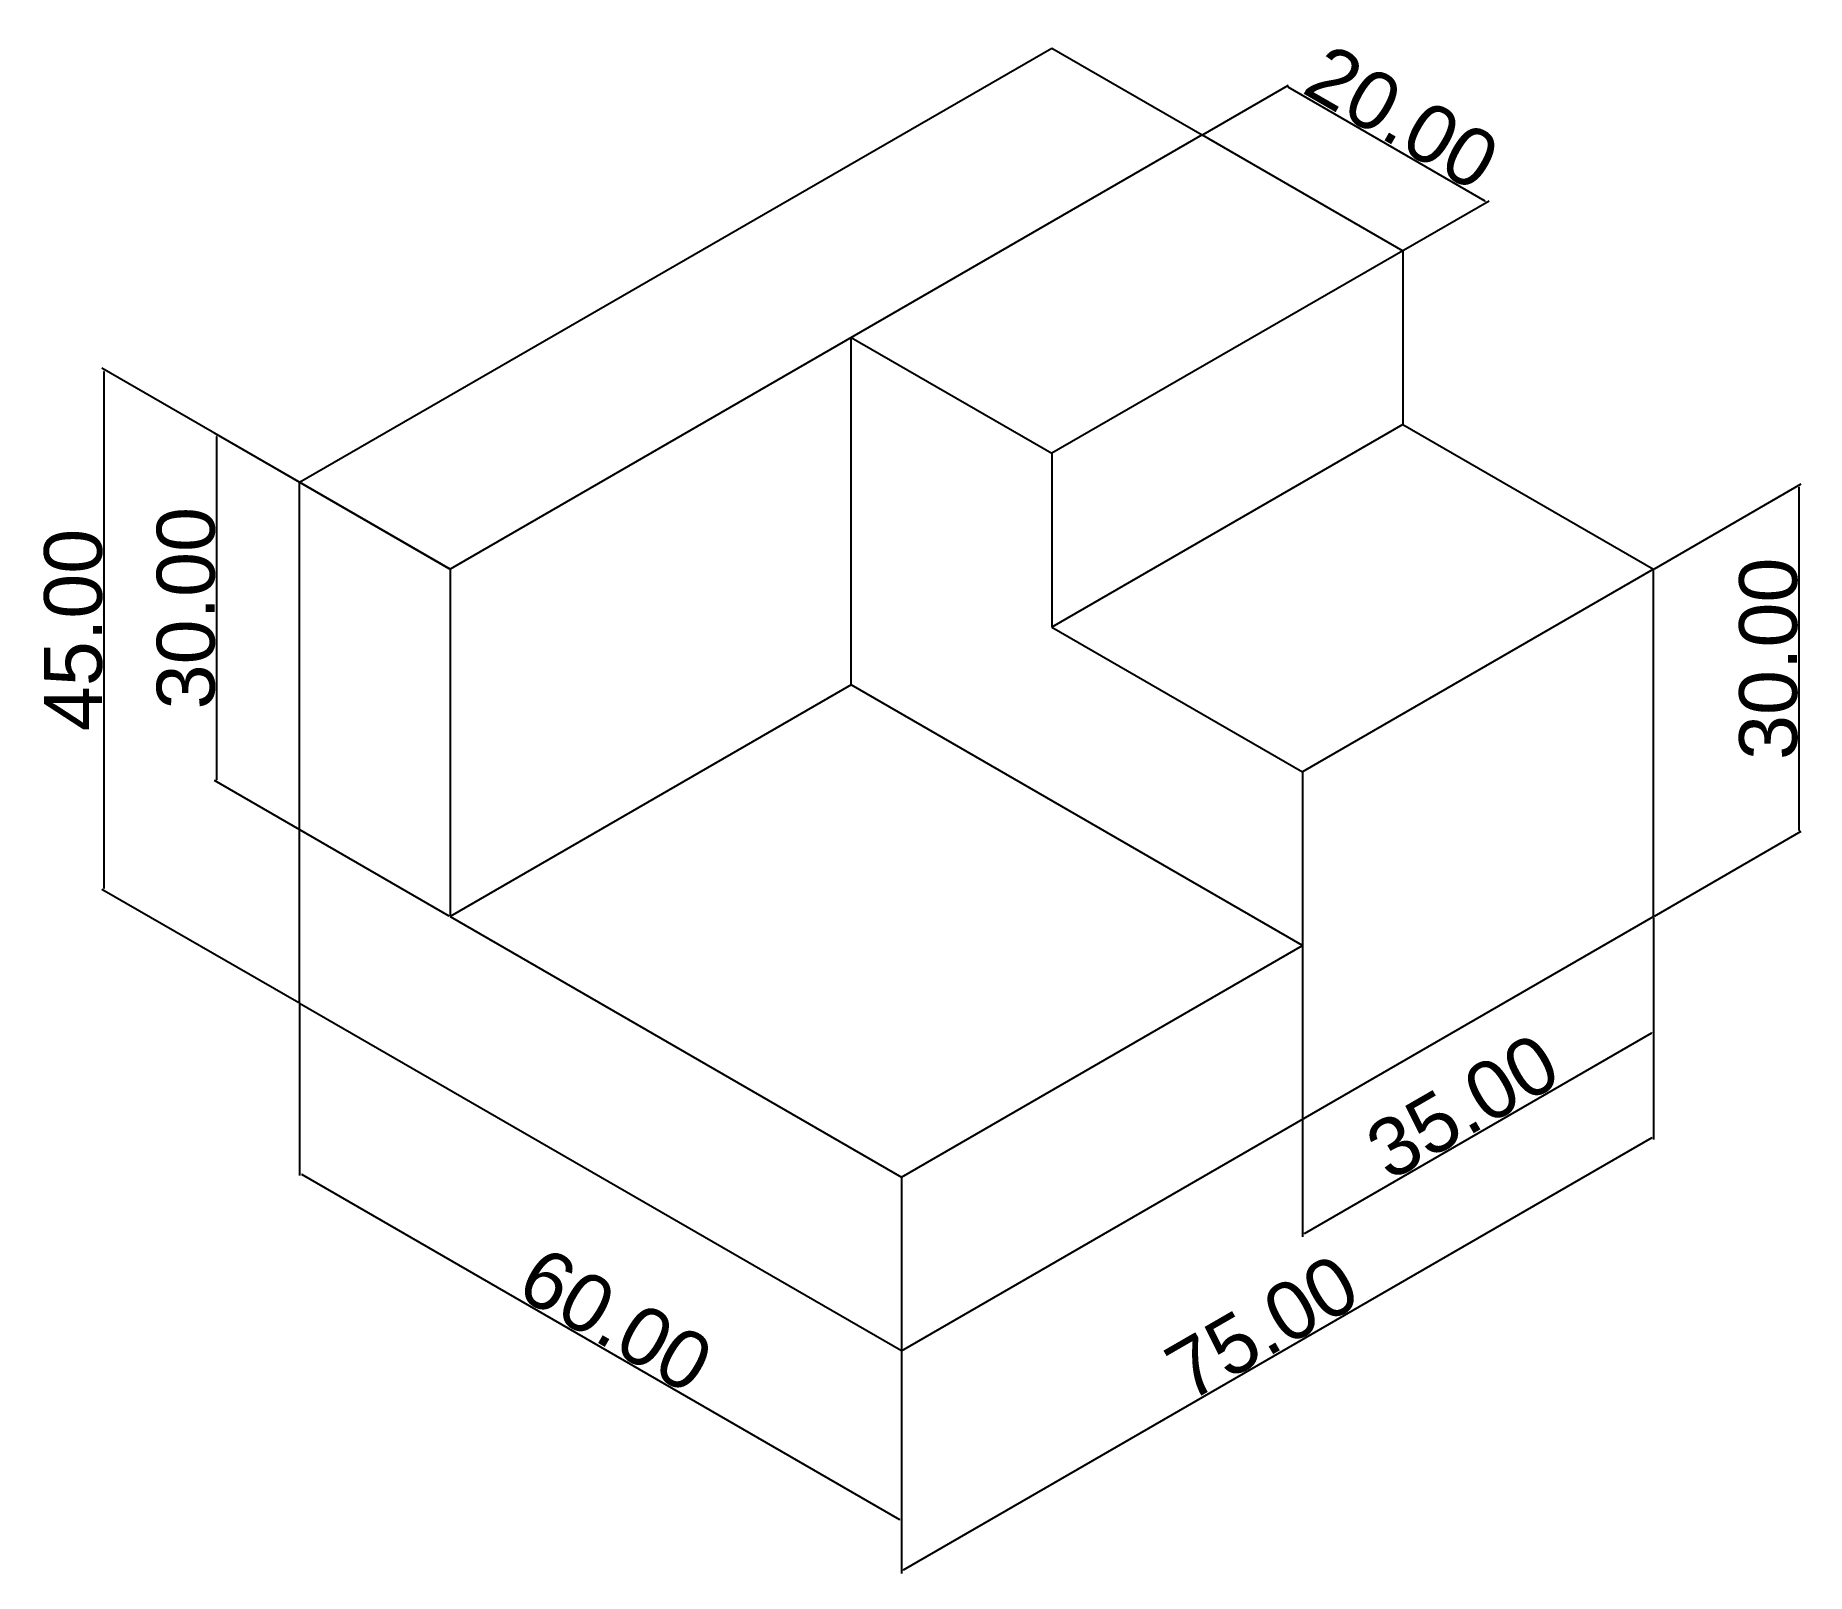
# Model space of a CAD drawing. Header units: centimetres. Extents: x 406 to 559, y 13 to 146.
import ezdxf

# ---------------------------------------------------------------- set-up
doc = ezdxf.new("R2010")
doc.units = ezdxf.units.CM
doc.header["$MEASUREMENT"] = 0
doc.styles.get("Standard").update_dxf_attribs({"font": 'arial.ttf'})
doc.dimstyles.get("Standard").update_dxf_attribs({"dimtxt": 5, "dimasz": 0.18, "dimexe": 0.18, "dimexo": 0.0625, "dimgap": 0.09, "dimtad": 1, "dimzin": 0, "dimdsep": 46, "dimtxsty": 'Standard', "dimcen": 0.09, "dimclrd": 2, "dimclre": 2, "dimclrt": 2, "dimadec": 0, "dimazin": 0, "dimtfac": 1, "dimtofl": 0, "dimtmove": 0, "dimatfit": 3, "dimfxl": 1, "dimtfillclr": 2, "dimtolj": 1, "dimtzin": 0, "dimarcsym": 0})

# ---------------------------------------------------------------- blocks, each defined once
blk = doc.blocks.new('*D20')
at = {"color": 2, "lineweight": -2, "transparency": 16777216}
for p, q in [((442.21, 100.19), (421.94, 111.89)), ((422.12, 111.6), (422.12, 81.96)), ((442.21, 70.19), (421.94, 81.89))]:
    blk.add_line(p, q, dxfattribs=at)
at = {"color": 2, "transparency": 16777216}
for points in [[(422.09, 111.6), (422.15, 111.6), (422.12, 111.78)], [(422.09, 81.96), (422.15, 81.96), (422.12, 81.78)]]:
    blk.add_solid(points, dxfattribs=at)
at = {"layer": 'Defpoints', "color": 0, "transparency": 16777216}
for p in [(442.27, 100.15), (422.12, 81.78), (442.27, 70.15)]:
    blk.add_point(p, dxfattribs=at)
at = {"color": 2, "transparency": 16777216, "insert": (419.48, 96.78), "char_height": 5, "attachment_point": 5, "rotation": 90}
blk.add_mtext('\\A1;30.00', dxfattribs=at)
blk = doc.blocks.new('*D21')
at = {"color": 2, "lineweight": -2, "transparency": 16777216}
for p, q in [((429.22, 107.69), (412.21, 117.5)), ((412.39, 117.22), (412.39, 72.58)), ((429.22, 62.69), (412.21, 72.5))]:
    blk.add_line(p, q, dxfattribs=at)
at = {"color": 2, "transparency": 16777216}
for points in [[(412.36, 117.22), (412.42, 117.22), (412.39, 117.4)], [(412.36, 72.58), (412.42, 72.58), (412.39, 72.4)]]:
    blk.add_solid(points, dxfattribs=at)
at = {"layer": 'Defpoints', "color": 0, "transparency": 16777216}
for p in [(429.28, 107.65), (412.39, 72.4), (429.28, 62.65)]:
    blk.add_point(p, dxfattribs=at)
at = {"color": 2, "transparency": 16777216, "insert": (409.75, 94.9), "char_height": 5, "attachment_point": 5, "rotation": 90}
blk.add_mtext('\\A1;45.00', dxfattribs=at)
blk = doc.blocks.new('*D22')
at = {"color": 2, "lineweight": -2, "transparency": 16777216}
for p, q in [((429.28, 62.58), (429.28, 47.79)), ((429.44, 47.91), (481.09, 18.09)), ((481.24, 32.58), (481.24, 17.79))]:
    blk.add_line(p, q, dxfattribs=at)
at = {"color": 2, "transparency": 16777216}
for points in [[(429.45, 47.93), (429.42, 47.88), (429.28, 48)], [(481.1, 18.11), (481.07, 18.06), (481.24, 18)]]:
    blk.add_solid(points, dxfattribs=at)
at = {"layer": 'Defpoints', "color": 0, "transparency": 16777216}
for p in [(429.28, 62.65), (481.24, 32.65), (481.24, 18)]:
    blk.add_point(p, dxfattribs=at)
at = {"color": 2, "transparency": 16777216, "insert": (456.58, 35.29), "char_height": 5, "attachment_point": 5, "rotation": 330}
blk.add_mtext('\\A1;60.00', dxfattribs=at)
blk = doc.blocks.new('*D23')
at = {"color": 2, "lineweight": -2, "transparency": 16777216}
for p, q in [((546.2, 70.08), (546.2, 59.99)), ((516.04, 42.79), (546.04, 60.11)), ((515.88, 52.58), (515.88, 42.49))]:
    blk.add_line(p, q, dxfattribs=at)
at = {"color": 2, "transparency": 16777216}
for points in [[(546.02, 60.14), (546.05, 60.09), (546.2, 60.2)], [(516.03, 42.82), (516.06, 42.77), (515.88, 42.7)]]:
    blk.add_solid(points, dxfattribs=at)
at = {"layer": 'Defpoints', "color": 0, "transparency": 16777216}
for p in [(546.2, 70.15), (546.2, 60.2), (515.88, 52.65)]:
    blk.add_point(p, dxfattribs=at)
at = {"color": 2, "transparency": 16777216, "insert": (529.72, 53.74), "char_height": 5, "attachment_point": 5, "rotation": 30}
blk.add_mtext('\\A1;35.00', dxfattribs=at)
blk = doc.blocks.new('*D24')
at = {"color": 2, "lineweight": -2, "transparency": 16777216}
for p, q in [((546.2, 70.08), (546.2, 50.91)), ((546.04, 51.03), (481.4, 13.71)), ((481.24, 32.58), (481.24, 13.41))]:
    blk.add_line(p, q, dxfattribs=at)
at = {"color": 2, "transparency": 16777216}
for points in [[(546.02, 51.06), (546.05, 51.01), (546.2, 51.12)], [(481.38, 13.74), (481.41, 13.69), (481.24, 13.62)]]:
    blk.add_solid(points, dxfattribs=at)
at = {"layer": 'Defpoints', "color": 0, "transparency": 16777216}
for p in [(546.2, 70.15), (481.24, 32.65), (481.24, 13.62)]:
    blk.add_point(p, dxfattribs=at)
at = {"color": 2, "transparency": 16777216, "insert": (512.4, 34.66), "char_height": 5, "attachment_point": 5, "rotation": 30}
blk.add_mtext('\\A1;75.00', dxfattribs=at)
blk = doc.blocks.new('*D25')
at = {"color": 2, "lineweight": -2, "transparency": 16777216}
for p, q in [((546.26, 100.19), (558.95, 107.51)), ((558.77, 77.59), (558.77, 107.23)), ((546.26, 70.19), (558.95, 77.51))]:
    blk.add_line(p, q, dxfattribs=at)
at = {"color": 2, "transparency": 16777216}
for points in [[(558.74, 107.23), (558.8, 107.23), (558.77, 107.41)], [(558.74, 77.59), (558.8, 77.59), (558.77, 77.41)]]:
    blk.add_solid(points, dxfattribs=at)
at = {"layer": 'Defpoints', "color": 0, "transparency": 16777216}
for p in [(558.77, 107.41), (546.2, 100.15), (546.2, 70.15)]:
    blk.add_point(p, dxfattribs=at)
at = {"color": 2, "transparency": 16777216, "insert": (556.12, 92.41), "char_height": 5, "attachment_point": 5, "rotation": 90}
blk.add_mtext('\\A1;30.00', dxfattribs=at)
blk = doc.blocks.new('*D26')
at = {"color": 2, "lineweight": -2, "transparency": 16777216}
for p, q in [((507.29, 137.69), (514.67, 141.95)), ((531.66, 131.94), (514.65, 141.76)), ((524.61, 127.69), (532, 131.95))]:
    blk.add_line(p, q, dxfattribs=at)
at = {"color": 2, "transparency": 16777216}
for points in [[(514.67, 141.78), (514.64, 141.73), (514.49, 141.85)], [(531.67, 131.96), (531.64, 131.91), (531.82, 131.85)]]:
    blk.add_solid(points, dxfattribs=at)
at = {"layer": 'Defpoints', "color": 0, "transparency": 16777216}
for p in [(514.49, 141.85), (507.22, 137.65), (524.54, 127.65)]:
    blk.add_point(p, dxfattribs=at)
at = {"color": 2, "transparency": 16777216, "insert": (524.48, 139.14), "char_height": 5, "attachment_point": 5, "rotation": 330}
blk.add_mtext('\\A1;20.00', dxfattribs=at)

msp = doc.modelspace()

# ---------------------------------------------------------------- linework, layer by layer
for p, q in [((429.282, 107.651), (494.234, 145.151)), ((494.234, 145.151), (507.224, 137.651)), ((507.224, 137.651), (442.272, 100.151)), ((507.224, 137.651), (524.544, 127.651)), ((524.544, 127.651), (494.234, 110.151)), ((524.544, 127.651), (524.544, 112.651)), ((476.913, 90.151), (476.913, 120.151)), ((476.913, 120.151), (494.234, 110.151)), ((524.544, 112.651), (494.234, 95.151)), ((524.544, 112.651), (546.195, 100.151)), ((494.234, 110.151), (494.234, 95.151)), ((429.282, 62.651), (429.282, 107.651)), ((442.272, 100.151), (429.282, 107.651)), ((442.272, 100.151), (442.272, 70.151)), ((546.195, 100.151), (515.884, 82.651)), ((546.195, 70.151), (546.195, 100.151)), ((494.234, 95.151), (515.884, 82.651)), ((476.913, 90.151), (442.272, 70.151)), ((515.884, 67.651), (476.913, 90.151)), ((515.884, 82.651), (515.884, 52.651)), ((442.272, 70.151), (481.243, 47.651)), ((481.243, 32.651), (546.195, 70.151)), ((481.243, 47.651), (515.884, 67.651)), ((481.243, 32.651), (429.282, 62.651)), ((481.243, 47.651), (481.243, 32.651))]:
    msp.add_line(p, q)

# ---------------------------------------------------------------- dimensions: what is measured, and where the dimension line sits
for p1, p2, distance, picture, middle in [((524.544, 127.651), (507.224, 137.651), -7.271, '*D26', (524.476, 139.138)), ((546.195, 70.151), (481.243, 32.651), 16.479, '*D24', (512.398, 34.661)), ((515.884, 52.651), (546.195, 70.151), -8.616, '*D23', (529.717, 53.743)), ((429.282, 62.651), (481.243, 32.651), -12.691, '*D22', (456.584, 35.286))]:
    dim = msp.add_aligned_dim(p1=p1, p2=p2, distance=distance, dimstyle='Standard')
    dim.commit()
    dim.dimension.update_dxf_attribs({"geometry": picture, "text_midpoint": middle})
for base, p1, p2, picture, middle in [((412.394, 72.401), (429.282, 107.651), (429.282, 62.651), '*D21', (409.751, 94.901)), ((422.125, 81.783), (442.272, 100.151), (442.272, 70.151), '*D20', (419.48, 96.783)), ((558.768, 107.41), (546.195, 70.151), (546.195, 100.151), '*D25', (556.124, 92.41))]:
    dim = msp.add_linear_dim(base=base, p1=p1, p2=p2, angle=90, dimstyle='Standard')
    dim.commit()
    dim.dimension.update_dxf_attribs({"geometry": picture, "text_midpoint": middle})

doc.saveas('drawing.dxf')
